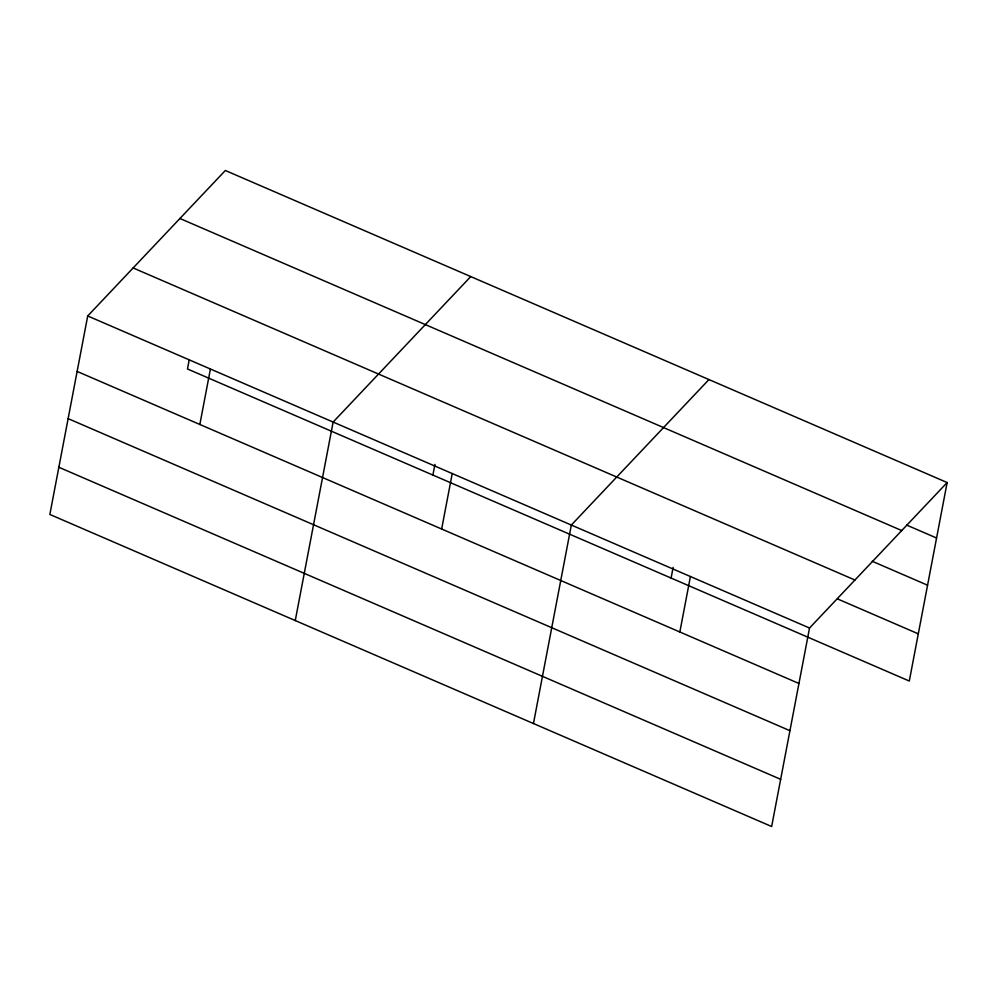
<?xml version="1.0" encoding="UTF-8"?>
<svg xmlns="http://www.w3.org/2000/svg" width="997" height="997" viewBox="0 0 997 997"><rect width="100%" height="100%" fill="white"/><g stroke="black" fill="none" stroke-linecap="round" stroke-linejoin="round"><path stroke-width="1.5" d="M87.711 315.962L49.85 514.452L771.653 826.513L809.527 628.023L947.15 482.548L225.347 170.487L87.711 315.962L809.527 628.023M189.218 359.842L187.473 368.977L909.289 681.038L947.15 482.548M199.836 424.473L210.417 369.015M295.262 620.558L333.123 422.067L470.758 276.58M432.897 475.071L434.929 464.415M441.646 529.021L452.227 473.55M533.457 723.535L571.331 525.045L708.954 379.558M671.093 578.061L673.125 567.393M679.842 631.998L690.423 576.54M906.796 525.132L936.569 538.006M179.921 218.493L901.737 530.554M872.275 561.299L927.571 585.202M133.137 267.956L854.94 580.017M837.468 598.898L918.287 633.83M77.13 371.42L798.946 683.481M68.132 418.628L789.936 730.689M58.848 467.257L780.663 779.318"/></g></svg>
